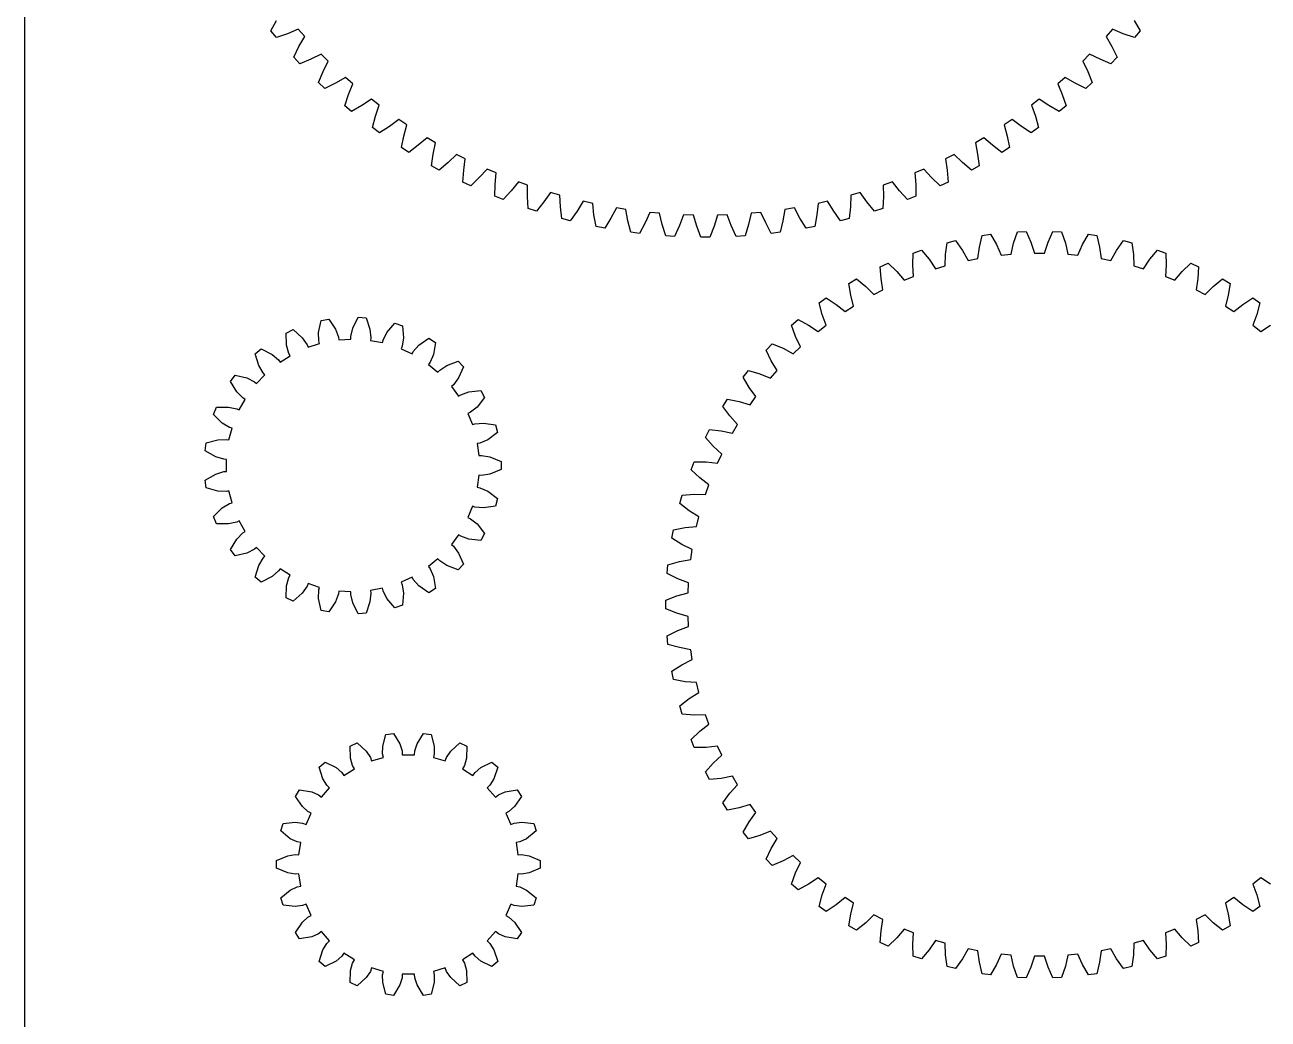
# Model space of a CAD drawing. Extents: x 1 to 200, y 2 to 291.
# Drawn here: x 1.1 to 109.2, y 119.6 to 206 of the extents above; entities that cross this region are included whole.
import ezdxf

# ---------------------------------------------------------------- set-up
doc = ezdxf.new("R2010")
doc.units = 0
doc.layers.add('Calque_1', color=7, linetype='CONTINUOUS')

msp = doc.modelspace()

# ---------------------------------------------------------------- linework, layer by layer
at = {"layer": 'Calque_1', "color": 7}
for p, q in [((1.14035, 1.710555), (1.14035, 291.359427)), ((22.505021, 205.514799), (23.011788, 206.40718)), ((97.537403, 206.40718), (98.044169, 205.514799)), ((22.996353, 204.92088), (22.505021, 205.514799)), ((24.897983, 205.634433), (23.967886, 205.251458)), ((25.45634, 205.001101), (24.897983, 205.634433)), ((95.651207, 205.634433), (95.09285, 205.001101)), ((96.581304, 205.251458), (95.651207, 205.634433)), ((98.044169, 205.514799), (97.552837, 204.92088)), ((23.967886, 205.251458), (22.996353, 204.92088)), ((24.959812, 204.126337), (25.45634, 205.001101)), ((95.09285, 205.001101), (95.589378, 204.126337)), ((97.552837, 204.92088), (96.581304, 205.251458)), ((24.510077, 203.203899), (24.959812, 204.126337)), ((25.037734, 202.642), (24.510077, 203.203899)), ((26.890805, 203.473551), (25.98659, 203.032929)), ((27.487829, 202.876527), (26.890805, 203.473551)), ((93.658385, 203.473551), (93.061361, 202.876527)), ((94.5626, 203.032929), (93.658385, 203.473551)), ((96.039113, 203.203899), (95.511456, 202.642)), ((95.589378, 204.126337), (96.039113, 203.203899)), ((25.98659, 203.032929), (25.037734, 202.642)), ((27.047207, 201.972312), (27.487829, 202.876527)), ((93.061361, 202.876527), (93.501983, 201.972312)), ((95.511456, 202.642), (94.5626, 203.032929)), ((26.656278, 201.023456), (27.047207, 201.972312)), ((27.218177, 200.495799), (26.656278, 201.023456)), ((28.140615, 200.945534), (27.218177, 200.495799)), ((29.01538, 201.442062), (28.140615, 200.945534)), ((29.648712, 200.883705), (29.01538, 201.442062)), ((91.533811, 201.442062), (90.900479, 200.883705)), ((92.408575, 200.945534), (91.533811, 201.442062)), ((93.331013, 200.495799), (92.408575, 200.945534)), ((93.892912, 201.023456), (93.331013, 200.495799)), ((93.501983, 201.972312), (93.892912, 201.023456)), ((28.935158, 198.982075), (29.265736, 199.953608)), ((29.265736, 199.953608), (29.648712, 200.883705)), ((90.900479, 200.883705), (91.283454, 199.953608)), ((91.283454, 199.953608), (91.614032, 198.982075)), ((29.529078, 198.490743), (28.935158, 198.982075)), ((30.421459, 198.997509), (29.529078, 198.490743)), ((31.263319, 199.547984), (30.421459, 198.997509)), ((31.930459, 199.030498), (31.263319, 199.547984)), ((31.606642, 198.078187), (31.930459, 199.030498)), ((89.285871, 199.547984), (88.618732, 199.030498)), ((88.618732, 199.030498), (88.942548, 198.078187)), ((90.127732, 198.997509), (89.285871, 199.547984)), ((91.020113, 198.490743), (90.127732, 198.997509)), ((91.614032, 198.982075), (91.020113, 198.490743)), ((31.337718, 197.087816), (31.606642, 198.078187)), ((33.625753, 197.798796), (32.820116, 197.196545)), ((34.32407, 197.324219), (33.625753, 197.798796)), ((86.923437, 197.798796), (86.22512, 197.324219)), ((87.729074, 197.196545), (86.923437, 197.798796)), ((88.942548, 198.078187), (89.211472, 197.087816)), ((31.96132, 196.634745), (31.337718, 197.087816)), ((32.820116, 197.196545), (31.96132, 196.634745)), ((34.060686, 196.353454), (34.32407, 197.324219)), ((86.22512, 197.324219), (86.488504, 196.353454)), ((88.587871, 196.634745), (87.729074, 197.196545)), ((89.211472, 197.087816), (88.587871, 196.634745)), ((33.85448, 195.348153), (34.060686, 196.353454)), ((35.327127, 195.549747), (34.505299, 194.935132)), ((36.093358, 196.201395), (35.327127, 195.549747)), ((36.820094, 195.771605), (36.093358, 196.201395)), ((36.618187, 194.786217), (36.820094, 195.771605)), ((84.455833, 196.201395), (83.729096, 195.771605)), ((83.729096, 195.771605), (83.931004, 194.786217)), ((85.222063, 195.549747), (84.455833, 196.201395)), ((86.043891, 194.935132), (85.222063, 195.549747)), ((86.488504, 196.353454), (86.69471, 195.348153)), ((34.505299, 194.935132), (33.85448, 195.348153)), ((36.475512, 193.769952), (36.618187, 194.786217)), ((38.656393, 194.76209), (37.932591, 194.063616)), ((39.408684, 194.378779), (38.656393, 194.76209)), ((81.892798, 194.76209), (81.140506, 194.378779)), ((82.616599, 194.063616), (81.892798, 194.76209)), ((83.931004, 194.786217), (84.073678, 193.769952)), ((86.69471, 195.348153), (86.043891, 194.935132)), ((37.15098, 193.39861), (36.475512, 193.769952)), ((37.932591, 194.063616), (37.15098, 193.39861)), ((39.190464, 192.359439), (39.269046, 193.382659)), ((39.269046, 193.382659), (39.408684, 194.378779)), ((41.304746, 193.486559), (40.626233, 192.744015)), ((42.079621, 193.151242), (41.304746, 193.486559)), ((79.244444, 193.486559), (78.469569, 193.151242)), ((79.922957, 192.744015), (79.244444, 193.486559)), ((81.140506, 194.378779), (81.280144, 193.382659)), ((81.280144, 193.382659), (81.358726, 192.359439)), ((83.39821, 193.39861), (82.616599, 194.063616)), ((84.073678, 193.769952), (83.39821, 193.39861)), ((39.887917, 192.031243), (39.190464, 192.359439)), ((40.626233, 192.744015), (39.887917, 192.031243)), ((42.002806, 192.148317), (42.079621, 193.151242)), ((44.027968, 192.379836), (43.397416, 191.596155)), ((44.822367, 192.093834), (44.027968, 192.379836)), ((76.521223, 192.379836), (75.726823, 192.093834)), ((77.151775, 191.596155), (76.521223, 192.379836)), ((78.469569, 193.151242), (78.546384, 192.148317)), ((80.661273, 192.031243), (79.922957, 192.744015)), ((81.358726, 192.359439), (80.661273, 192.031243)), ((41.98863, 191.122183), (42.002806, 192.148317)), ((43.397416, 191.596155), (42.705314, 190.838428)), ((44.808676, 191.088068), (44.822367, 192.093834)), ((46.815304, 191.44629), (46.235205, 190.624563)), ((47.626095, 191.210733), (46.815304, 191.44629)), ((73.733886, 191.44629), (72.923095, 191.210733)), ((74.313985, 190.624563), (73.733886, 191.44629)), ((75.726823, 192.093834), (75.740514, 191.088068)), ((77.843877, 190.838428), (77.151775, 191.596155)), ((78.546384, 192.148317), (78.56056, 191.122183)), ((42.705314, 190.838428), (41.98863, 191.122183)), ((44.85896, 190.063068), (44.808676, 191.088068)), ((46.235205, 190.624563), (45.592046, 189.824875)), ((47.675586, 190.206092), (47.626095, 191.210733)), ((47.790128, 189.186271), (47.675586, 190.206092)), ((49.655758, 190.689604), (49.128401, 189.833074)), ((50.47974, 190.505423), (49.655758, 190.689604)), ((50.592214, 189.505871), (50.47974, 190.505423)), ((70.06945, 190.505423), (69.956976, 189.505871)), ((70.893432, 190.689604), (70.06945, 190.505423)), ((71.42079, 189.833074), (70.893432, 190.689604)), ((72.873605, 190.206092), (72.759062, 189.186271)), ((72.923095, 191.210733), (72.873605, 190.206092)), ((74.957144, 189.824875), (74.313985, 190.624563)), ((75.740514, 191.088068), (75.69023, 190.063068)), ((78.56056, 191.122183), (77.843877, 190.838428)), ((45.592046, 189.824875), (44.85896, 190.063068)), ((48.536725, 188.99458), (47.790128, 189.186271)), ((49.128401, 189.833074), (48.536725, 188.99458)), ((50.770567, 188.495256), (50.592214, 189.505871)), ((52.065586, 189.224811), (51.527727, 188.35082)), ((52.538122, 190.112767), (52.065586, 189.224811)), ((53.372041, 189.980687), (52.538122, 190.112767)), ((53.547058, 188.990169), (53.372041, 189.980687)), ((55.451017, 189.718051), (55.035168, 188.802178)), ((56.291584, 189.638594), (55.451017, 189.718051)), ((56.528448, 188.661022), (56.291584, 189.638594)), ((58.382947, 189.507017), (58.025428, 188.566838)), ((59.226845, 189.480488), (58.382947, 189.507017)), ((59.524626, 188.519716), (59.226845, 189.480488)), ((61.322345, 189.480488), (61.024564, 188.519716)), ((62.166243, 189.507017), (61.322345, 189.480488)), ((62.523762, 188.566838), (62.166243, 189.507017)), ((64.257606, 189.638594), (64.020742, 188.661022)), ((65.098174, 189.718051), (64.257606, 189.638594)), ((65.514022, 188.802178), (65.098174, 189.718051)), ((67.17715, 189.980687), (67.002132, 188.990169)), ((68.011068, 190.112767), (67.17715, 189.980687)), ((68.483604, 189.224811), (68.011068, 190.112767)), ((69.021463, 188.35082), (68.483604, 189.224811)), ((69.956976, 189.505871), (69.778623, 188.495256)), ((72.012466, 188.99458), (71.42079, 189.833074)), ((72.759062, 189.186271), (72.012466, 188.99458)), ((75.69023, 190.063068), (74.957144, 189.824875)), ((51.527727, 188.35082), (50.770567, 188.495256)), ((53.788513, 187.992748), (53.547058, 188.990169)), ((54.553248, 187.896137), (53.788513, 187.992748)), ((55.035168, 188.802178), (54.553248, 187.896137)), ((56.832057, 187.680728), (56.528448, 188.661022)), ((58.025428, 188.566838), (57.60135, 187.632327)), ((59.88919, 187.56042), (59.524626, 188.519716)), ((61.024564, 188.519716), (60.660001, 187.56042)), ((62.947841, 187.632327), (62.523762, 188.566838)), ((64.020742, 188.661022), (63.717133, 187.680728)), ((65.995942, 187.896137), (65.514022, 188.802178)), ((66.760677, 187.992748), (65.995942, 187.896137)), ((67.002132, 188.990169), (66.760677, 187.992748)), ((69.778623, 188.495256), (69.021463, 188.35082)), ((87.055085, 187.057785), (87.381444, 188.036083)), ((87.381444, 188.036083), (88.135373, 188.071998)), ((88.135373, 188.071998), (88.553245, 187.129153)), ((90.053104, 187.129153), (90.470976, 188.071998)), ((90.470976, 188.071998), (91.224904, 188.036083)), ((91.224904, 188.036083), (91.551263, 187.057785)), ((57.60135, 187.632327), (56.832057, 187.680728)), ((60.660001, 187.56042), (59.88919, 187.56042)), ((63.717133, 187.680728), (62.947841, 187.632327)), ((81.147093, 186.064309), (81.28241, 187.08669)), ((81.28241, 187.08669), (82.015917, 187.264637)), ((82.015917, 187.264637), (82.604672, 186.417914)), ((84.077426, 186.701764), (84.309314, 187.706653)), ((84.309314, 187.706653), (85.056416, 187.81407)), ((85.056416, 187.81407), (85.562019, 186.915215)), ((85.562019, 186.915215), (85.966853, 186.00047)), ((86.830685, 186.082955), (87.055085, 187.057785)), ((88.553245, 187.129153), (88.869294, 186.180065)), ((89.737054, 186.180065), (90.053104, 187.129153)), ((91.551263, 187.057785), (91.775664, 186.082955)), ((92.639495, 186.00047), (93.044329, 186.915215)), ((93.044329, 186.915215), (93.549933, 187.81407)), ((93.549933, 187.81407), (94.297034, 187.706653)), ((94.297034, 187.706653), (94.528922, 186.701764)), ((96.001676, 186.417914), (96.590431, 187.264637)), ((96.590431, 187.264637), (97.323938, 187.08669)), ((97.323938, 187.08669), (97.459255, 186.064309)), ((78.29062, 185.151193), (78.328142, 186.181809)), ((78.328142, 186.181809), (79.041413, 186.428675)), ((79.041413, 186.428675), (79.707988, 185.641749)), ((81.111234, 185.064627), (81.147093, 186.064309)), ((82.604672, 186.417914), (83.094627, 185.545791)), ((83.946704, 185.710016), (84.077426, 186.701764)), ((85.966853, 186.00047), (86.830685, 186.082955)), ((88.869294, 186.180065), (89.737054, 186.180065)), ((91.775664, 186.082955), (92.639495, 186.00047)), ((94.528922, 186.701764), (94.659645, 185.710016)), ((95.511722, 185.545791), (96.001676, 186.417914)), ((97.459255, 186.064309), (97.495114, 185.064627)), ((98.89836, 185.641749), (99.564935, 186.428675)), ((99.564935, 186.428675), (100.278207, 186.181809)), ((100.278207, 186.181809), (100.315728, 185.151193)), ((75.473266, 185.000204), (76.15984, 185.313753)), ((75.533882, 183.970689), (75.473266, 185.000204)), ((76.15984, 185.313753), (76.898201, 184.593753)), ((78.349952, 184.152629), (78.29062, 185.151193)), ((79.707988, 185.641749), (80.278625, 184.820149)), ((80.278625, 184.820149), (81.111234, 185.064627)), ((83.094627, 185.545791), (83.946704, 185.710016)), ((94.659645, 185.710016), (95.511722, 185.545791)), ((97.495114, 185.064627), (98.327724, 184.820149)), ((98.327724, 184.820149), (98.89836, 185.641749)), ((100.315728, 185.151193), (100.256396, 184.152629)), ((101.708148, 184.593753), (102.446509, 185.313753)), ((102.446509, 185.313753), (103.133082, 185.000204)), ((103.133082, 185.000204), (103.072466, 183.970689)), ((72.743636, 183.552576), (73.397296, 183.929967)), ((73.397296, 183.929967), (74.200755, 183.283413)), ((75.687863, 182.982284), (75.533882, 183.970689)), ((76.898201, 184.593753), (77.544351, 183.830117)), ((77.544351, 183.830117), (78.349952, 184.152629)), ((100.256396, 184.152629), (101.061997, 183.830117)), ((101.061997, 183.830117), (101.708148, 184.593753)), ((103.072466, 183.970689), (102.918486, 182.982284)), ((104.405594, 183.283413), (105.209052, 183.929967)), ((105.209052, 183.929967), (105.862713, 183.552576)), ((72.901838, 182.533483), (72.743636, 183.552576)), ((74.200755, 183.283413), (74.916566, 182.584656)), ((74.916566, 182.584656), (75.687863, 182.982284)), ((102.918486, 182.982284), (103.689782, 182.584656)), ((103.689782, 182.584656), (104.405594, 183.283413)), ((105.862713, 183.552576), (105.70451, 182.533483)), ((70.163972, 181.852035), (70.778799, 182.289852)), ((70.418331, 180.852596), (70.163972, 181.852035)), ((70.778799, 182.289852), (71.640079, 181.7226)), ((71.640079, 181.7226), (72.419069, 181.095047)), ((72.419069, 181.095047), (73.149076, 181.564194)), ((73.149076, 181.564194), (72.901838, 182.533483)), ((105.70451, 182.533483), (105.457272, 181.564194)), ((105.457272, 181.564194), (106.18728, 181.095047)), ((106.18728, 181.095047), (106.966269, 181.7226)), ((106.966269, 181.7226), (107.827549, 182.289852)), ((107.827549, 182.289852), (108.442376, 181.852035)), ((108.442376, 181.852035), (108.188018, 180.852596)), ((26.880995, 180.314948), (27.556116, 180.443735)), ((27.556116, 180.443735), (28.137279, 179.563131)), ((29.633333, 179.657255), (30.099542, 180.603752)), ((30.099542, 180.603752), (30.785483, 180.560598)), ((30.785483, 180.560598), (31.129388, 179.563131)), ((70.756582, 179.911196), (70.418331, 180.852596)), ((108.188018, 180.852596), (107.849766, 179.911196)), ((23.835388, 179.234797), (24.457271, 179.527433)), ((24.457271, 179.527433), (25.23917, 178.819024)), ((26.664816, 179.282244), (26.880995, 180.314948)), ((28.137279, 179.563131), (28.393511, 178.868658)), ((29.466162, 178.936143), (29.633333, 179.657255)), ((31.129388, 179.563131), (31.204862, 178.826754)), ((32.601851, 179.282244), (33.288797, 180.083063)), ((33.288797, 180.083063), (33.942455, 179.870677)), ((33.942455, 179.870677), (34.027497, 178.819024)), ((67.757635, 179.913981), (68.328063, 180.40826)), ((68.105844, 178.943247), (67.757635, 179.913981)), ((68.328063, 180.40826), (69.239361, 179.925445)), ((69.239361, 179.925445), (70.07448, 179.374782)), ((70.07448, 179.374782), (70.756582, 179.911196)), ((107.849766, 179.911196), (108.531869, 179.374782)), ((108.531869, 179.374782), (109.366987, 179.925445)), ((23.882821, 178.180776), (23.835388, 179.234797)), ((25.23917, 178.819024), (25.660062, 178.210093)), ((25.743329, 177.99027), (26.744075, 178.315432)), ((26.682229, 178.542215), (26.664816, 179.282244)), ((26.744075, 178.315432), (26.682229, 178.542215)), ((28.393511, 178.868658), (28.419493, 178.635035)), ((28.419493, 178.635035), (29.469664, 178.701106)), ((29.469664, 178.701106), (29.466162, 178.936143)), ((31.204862, 178.826754), (31.17193, 178.594008)), ((31.17193, 178.594008), (32.205538, 178.396836)), ((32.205538, 178.396836), (32.260596, 178.625363)), ((32.260596, 178.625363), (32.601851, 179.282244)), ((34.027497, 178.819024), (33.917469, 178.08701)), ((35.383845, 178.180776), (36.248365, 178.785598)), ((36.248365, 178.785598), (36.828668, 178.417329)), ((36.828668, 178.417329), (36.649502, 177.377565)), ((65.546419, 177.755969), (66.06728, 178.30223)), ((66.06728, 178.30223), (67.020344, 177.908228)), ((68.532053, 178.038262), (68.105844, 178.943247)), ((21.154085, 177.431165), (21.683655, 177.869264)), ((21.462153, 176.422057), (21.154085, 177.431165)), ((21.683655, 177.869264), (22.617165, 177.377565)), ((22.617165, 177.377565), (23.17627, 176.892434)), ((23.311587, 176.700226), (24.200028, 177.264047)), ((24.083727, 177.468325), (23.882821, 178.180776)), ((24.200028, 177.264047), (24.083727, 177.468325)), ((25.660062, 178.210093), (25.743329, 177.99027)), ((33.917469, 178.08701), (33.827689, 177.869769)), ((33.827689, 177.869769), (34.779791, 177.421745)), ((34.779791, 177.421745), (34.889951, 177.629395)), ((34.889951, 177.629395), (35.383845, 178.180776)), ((36.649502, 177.377565), (36.36089, 176.695911)), ((65.985325, 176.822728), (65.546419, 177.755969)), ((67.020344, 177.908228), (67.904024, 177.43944)), ((67.904024, 177.43944), (68.532053, 178.038262)), ((21.833925, 175.781952), (21.462153, 176.422057)), ((23.17627, 176.892434), (23.311587, 176.700226)), ((36.36089, 176.695911), (36.219903, 176.507821)), ((36.219903, 176.507821), (37.030674, 175.837092)), ((37.189015, 176.010825), (37.804513, 176.422057)), ((37.804513, 176.422057), (38.792285, 176.79288)), ((38.792285, 176.79288), (39.262772, 176.291865)), ((39.262772, 176.291865), (38.830656, 175.329324)), ((66.495628, 175.962354), (65.985325, 176.822728)), ((19.005564, 175.017389), (19.409548, 175.573423)), ((19.554912, 174.116595), (19.005564, 175.017389)), ((19.409548, 175.573423), (20.43601, 175.329324)), ((20.43601, 175.329324), (21.098194, 174.998477)), ((21.277061, 174.845962), (21.997374, 175.613016)), ((21.997374, 175.613016), (21.833925, 175.781952)), ((37.030674, 175.837092), (37.189015, 176.010825)), ((38.830656, 175.329324), (38.38159, 174.740859)), ((63.550346, 175.397537), (64.016921, 175.990836)), ((64.075976, 174.510241), (63.550346, 175.397537)), ((64.016921, 175.990836), (65.003127, 175.689211)), ((65.003127, 175.689211), (65.927365, 175.306545)), ((65.927365, 175.306545), (66.495628, 175.962354)), ((20.07419, 173.589057), (19.554912, 174.116595)), ((21.098194, 174.998477), (21.277061, 174.845962)), ((38.38159, 174.740859), (38.198258, 174.593742)), ((38.198258, 174.593742), (38.816754, 173.742456)), ((39.013325, 173.871352), (39.711754, 174.116595)), ((39.711754, 174.116595), (40.760718, 174.230122)), ((40.760718, 174.230122), (41.091824, 173.62784)), ((64.66575, 173.702273), (64.075976, 174.510241)), ((19.767592, 172.543985), (20.274517, 173.466076)), ((20.274517, 173.466076), (20.07419, 173.589057)), ((38.816754, 173.742456), (39.013325, 173.871352)), ((41.091824, 173.62784), (40.43391, 172.803)), ((61.787495, 172.860043), (62.195563, 173.495009)), ((62.395089, 172.026734), (61.787495, 172.860043)), ((62.195563, 173.495009), (63.205972, 173.288493)), ((63.205972, 173.288493), (64.162401, 172.995416)), ((64.162401, 172.995416), (64.66575, 173.702273)), ((17.524826, 172.145129), (17.777838, 172.784162)), ((18.280933, 171.409254), (17.524826, 172.145129)), ((17.777838, 172.784162), (18.832757, 172.803)), ((18.832757, 172.803), (19.556417, 172.647228)), ((19.556417, 172.647228), (19.767592, 172.543985)), ((39.852608, 172.344705), (39.638447, 172.247801)), ((39.638447, 172.247801), (40.025805, 171.269447)), ((40.43391, 172.803), (39.852608, 172.344705)), ((63.058994, 171.278484), (62.395089, 172.026734)), ((18.915092, 171.027427), (18.280933, 171.409254)), ((18.878025, 169.938941), (19.139707, 170.958128)), ((19.139707, 170.958128), (18.915092, 171.027427)), ((40.025805, 171.269447), (40.248256, 171.34541)), ((40.248256, 171.34541), (40.985734, 171.409254)), ((40.985734, 171.409254), (42.029973, 171.258344)), ((42.029973, 171.258344), (42.200898, 170.592641)), ((60.27383, 170.166472), (60.619694, 170.837351)), ((60.619694, 170.837351), (61.645159, 170.727817)), ((61.645159, 170.727817), (62.625114, 170.526982)), ((62.625114, 170.526982), (63.058994, 171.278484)), ((16.804911, 168.994863), (16.891051, 169.67674)), ((16.891051, 169.67674), (17.908143, 169.957334)), ((17.908143, 169.957334), (18.647808, 169.986422)), ((18.647808, 169.986422), (18.878025, 169.938941)), ((40.681509, 169.658), (40.44998, 169.6174)), ((40.44998, 169.6174), (40.581859, 168.573451)), ((41.358524, 169.957334), (40.681509, 169.658)), ((42.200898, 170.592641), (41.358524, 169.957334)), ((60.957883, 169.39469), (60.27383, 170.166472)), ((17.720268, 168.470141), (16.804911, 168.994863)), ((40.581859, 168.573451), (40.816214, 168.591705)), ((40.816214, 168.591705), (41.546399, 168.470141)), ((61.689911, 168.712937), (60.957883, 169.39469)), ((61.329429, 167.923595), (61.689911, 168.712937)), ((18.429458, 168.25802), (17.720268, 168.470141)), ((18.664253, 168.246759), (18.429458, 168.25802)), ((18.664253, 167.194511), (18.664253, 168.246759)), ((41.546399, 168.470141), (42.520303, 168.064283)), ((42.520303, 168.064283), (42.520303, 167.376987)), ((59.023061, 167.341215), (59.303587, 168.041931)), ((59.303587, 168.041931), (60.334819, 168.030371)), ((60.334819, 168.030371), (61.329429, 167.923595)), ((16.804911, 166.446407), (17.720268, 166.971129)), ((16.891051, 165.76453), (16.804911, 166.446407)), ((17.720268, 166.971129), (18.429458, 167.18325)), ((18.429458, 167.18325), (18.664253, 167.194511)), ((40.581859, 166.867819), (40.44998, 165.82387)), ((40.816214, 166.849565), (40.581859, 166.867819)), ((41.546399, 166.971129), (40.816214, 166.849565)), ((42.520303, 167.376987), (41.546399, 166.971129)), ((59.777379, 166.637952), (59.023061, 167.341215)), ((60.570895, 166.028868), (59.777379, 166.637952)), ((17.908143, 165.483936), (16.891051, 165.76453)), ((18.647808, 165.454848), (17.908143, 165.483936)), ((18.878025, 165.502329), (18.647808, 165.454848)), ((19.139707, 164.483143), (18.878025, 165.502329)), ((40.44998, 165.82387), (40.681509, 165.78327)), ((40.681509, 165.78327), (41.358524, 165.483936)), ((41.358524, 165.483936), (42.200898, 164.848629)), ((60.287078, 165.208835), (60.570895, 166.028868)), ((18.280933, 164.032016), (18.915092, 164.413843)), ((18.915092, 164.413843), (19.139707, 164.483143)), ((42.200898, 164.848629), (42.029973, 164.182926)), ((58.046513, 164.409858), (58.259162, 165.134066)), ((58.864263, 163.781479), (58.046513, 164.409858)), ((58.259162, 165.134066), (59.286823, 165.220584)), ((59.286823, 165.220584), (60.287078, 165.208835)), ((17.524826, 163.296141), (18.280933, 164.032016)), ((17.777838, 162.657108), (17.524826, 163.296141)), ((40.025805, 164.171823), (39.638447, 163.193469)), ((39.638447, 163.193469), (39.852608, 163.096565)), ((40.248256, 164.09586), (40.025805, 164.171823)), ((40.985734, 164.032016), (40.248256, 164.09586)), ((42.029973, 164.182926), (40.985734, 164.032016)), ((59.712084, 163.250582), (58.864263, 163.781479)), ((59.507504, 162.407285), (59.712084, 163.250582)), ((18.832757, 162.63827), (17.777838, 162.657108)), ((19.556417, 162.794043), (18.832757, 162.63827)), ((19.767592, 162.897285), (19.556417, 162.794043)), ((20.274517, 161.975195), (19.767592, 162.897285)), ((39.852608, 163.096565), (40.43391, 162.63827)), ((40.43391, 162.63827), (41.091824, 161.81343)), ((57.353031, 161.398948), (57.495875, 162.140089)), ((57.495875, 162.140089), (58.510658, 162.3239)), ((58.510658, 162.3239), (59.507504, 162.407285)), ((19.005564, 160.423881), (19.554912, 161.324675)), ((19.554912, 161.324675), (20.07419, 161.852213)), ((20.07419, 161.852213), (20.274517, 161.975195)), ((38.816754, 161.698814), (38.198258, 160.847528)), ((39.013325, 161.569918), (38.816754, 161.698814)), ((39.711754, 161.324675), (39.013325, 161.569918)), ((40.760718, 161.211148), (39.711754, 161.324675)), ((41.091824, 161.81343), (40.760718, 161.211148)), ((58.226808, 160.851146), (57.353031, 161.398948)), ((19.409548, 159.867847), (19.005564, 160.423881)), ((20.43601, 160.111947), (19.409548, 159.867847)), ((21.098194, 160.442793), (20.43601, 160.111947)), ((21.277061, 160.595309), (21.098194, 160.442793)), ((21.997374, 159.828254), (21.277061, 160.595309)), ((38.198258, 160.847528), (38.38159, 160.700411)), ((38.38159, 160.700411), (38.830656, 160.111947)), ((38.830656, 160.111947), (39.262772, 159.149405)), ((59.121254, 160.403245), (58.226808, 160.851146)), ((58.99776, 159.544316), (59.121254, 160.403245)), ((21.154085, 158.010105), (21.462153, 159.019213)), ((21.462153, 159.019213), (21.833925, 159.659319)), ((21.833925, 159.659319), (21.997374, 159.828254)), ((37.030674, 159.604178), (36.219903, 158.933449)), ((36.219903, 158.933449), (36.36089, 158.745359)), ((37.189015, 159.430445), (37.030674, 159.604178)), ((37.804513, 159.019213), (37.189015, 159.430445)), ((38.792285, 158.64839), (37.804513, 159.019213)), ((39.262772, 159.149405), (38.792285, 158.64839)), ((56.948891, 158.33575), (57.020638, 159.087116)), ((57.020638, 159.087116), (58.013357, 159.366552)), ((58.013357, 159.366552), (58.99776, 159.544316)), ((21.683655, 157.572006), (21.154085, 158.010105)), ((22.617165, 158.063705), (21.683655, 157.572006)), ((23.17627, 158.548836), (22.617165, 158.063705)), ((23.311587, 158.741044), (23.17627, 158.548836)), ((24.200028, 158.177223), (23.311587, 158.741044)), ((23.882821, 157.260495), (24.083727, 157.972945)), ((24.083727, 157.972945), (24.200028, 158.177223)), ((34.779791, 158.019526), (33.827689, 157.571501)), ((34.889951, 157.811875), (34.779791, 158.019526)), ((35.383845, 157.260495), (34.889951, 157.811875)), ((36.36089, 158.745359), (36.649502, 158.063705)), ((36.649502, 158.063705), (36.828668, 157.023942)), ((57.870787, 157.873487), (56.948891, 158.33575)), ((58.803757, 157.512635), (57.870787, 157.873487)), ((23.835388, 156.206474), (23.882821, 157.260495)), ((25.660062, 157.231177), (25.23917, 156.622246)), ((25.743329, 157.451), (25.660062, 157.231177)), ((26.744075, 157.125838), (25.743329, 157.451)), ((26.664816, 156.159026), (26.682229, 156.899055)), ((26.682229, 156.899055), (26.744075, 157.125838)), ((28.419493, 156.806235), (28.393511, 156.572612)), ((29.469664, 156.740164), (28.419493, 156.806235)), ((29.466162, 156.505127), (29.469664, 156.740164)), ((32.205538, 157.044434), (31.17193, 156.847262)), ((31.17193, 156.847262), (31.204862, 156.614516)), ((32.260596, 156.815907), (32.205538, 157.044434)), ((32.601851, 156.159026), (32.260596, 156.815907)), ((33.827689, 157.571501), (33.917469, 157.35426)), ((33.917469, 157.35426), (34.027497, 156.622246)), ((36.248365, 156.655673), (35.383845, 157.260495)), ((36.828668, 157.023942), (36.248365, 156.655673)), ((57.799419, 156.375327), (58.762468, 156.64586)), ((58.762468, 156.64586), (58.803757, 157.512635)), ((24.457271, 155.913837), (23.835388, 156.206474)), ((25.23917, 156.622246), (24.457271, 155.913837)), ((26.880995, 155.126322), (26.664816, 156.159026)), ((28.137279, 155.878139), (27.556116, 154.997535)), ((28.393511, 156.572612), (28.137279, 155.878139)), ((29.633333, 155.784015), (29.466162, 156.505127)), ((30.099542, 154.837518), (29.633333, 155.784015)), ((31.129388, 155.878139), (30.785483, 154.880673)), ((31.204862, 156.614516), (31.129388, 155.878139)), ((33.288797, 155.358207), (32.601851, 156.159026)), ((33.942455, 155.570593), (33.288797, 155.358207)), ((34.027497, 156.622246), (33.942455, 155.570593)), ((56.837761, 156.002788), (57.799419, 156.375327)), ((56.837761, 155.248007), (56.837761, 156.002788)), ((27.556116, 154.997535), (26.880995, 155.126322)), ((30.785483, 154.880673), (30.099542, 154.837518)), ((57.799419, 154.875468), (56.837761, 155.248007)), ((58.762468, 154.604936), (57.799419, 154.875468)), ((58.803757, 153.738161), (58.762468, 154.604936)), ((57.870787, 153.377309), (58.803757, 153.738161)), ((56.948891, 152.915046), (57.870787, 153.377309)), ((57.020638, 152.16368), (56.948891, 152.915046)), ((58.013357, 151.884243), (57.020638, 152.16368)), ((58.99776, 151.70648), (58.013357, 151.884243)), ((59.121254, 150.847551), (58.99776, 151.70648)), ((57.353031, 149.851848), (58.226808, 150.39965)), ((58.226808, 150.39965), (59.121254, 150.847551)), ((57.495875, 149.110707), (57.353031, 149.851848)), ((58.510658, 148.926896), (57.495875, 149.110707)), ((59.507504, 148.84351), (58.510658, 148.926896)), ((59.712084, 148.000213), (59.507504, 148.84351)), ((58.046513, 146.840938), (58.864263, 147.469317)), ((58.864263, 147.469317), (59.712084, 148.000213)), ((58.259162, 146.11673), (58.046513, 146.840938)), ((59.286823, 146.030212), (58.259162, 146.11673)), ((60.287078, 146.041961), (59.286823, 146.030212)), ((60.570895, 145.221927), (60.287078, 146.041961)), ((59.777379, 144.612844), (60.570895, 145.221927)), ((32.238594, 143.311791), (32.507707, 144.337262)), ((32.507707, 144.337262), (33.174948, 144.433198)), ((33.174948, 144.433198), (33.722067, 143.525083)), ((35.220791, 143.525083), (35.76791, 144.433198)), ((35.76791, 144.433198), (36.435151, 144.337262)), ((36.435151, 144.337262), (36.704264, 143.311791)), ((59.023061, 143.90958), (59.777379, 144.612844)), ((59.303587, 143.208865), (59.023061, 143.90958)), ((29.40659, 143.326709), (30.019777, 143.606741)), ((29.43729, 142.266959), (29.40659, 143.326709)), ((30.019777, 143.606741), (30.800579, 142.889553)), ((30.800579, 142.889553), (31.160178, 142.346393)), ((32.229735, 142.660445), (32.238594, 143.311791)), ((32.302738, 142.347395), (32.229735, 142.660445)), ((33.722067, 143.525083), (33.914074, 142.902617)), ((33.914074, 142.902617), (33.932224, 142.581682)), ((35.010635, 142.581682), (35.028784, 142.902617)), ((35.028784, 142.902617), (35.220791, 143.525083)), ((36.713123, 142.660445), (36.640121, 142.347395)), ((36.704264, 143.311791), (36.713123, 142.660445)), ((37.782681, 142.346393), (38.14228, 142.889553)), ((38.14228, 142.889553), (38.923081, 143.606741)), ((38.923081, 143.606741), (39.536268, 143.326709)), ((39.536268, 143.326709), (39.505568, 142.266959)), ((60.334819, 143.220424), (59.303587, 143.208865)), ((61.329429, 143.3272), (60.334819, 143.220424)), ((61.689911, 142.537859), (61.329429, 143.3272)), ((26.715799, 141.483403), (27.225252, 141.924847)), ((27.225252, 141.924847), (28.176482, 141.456685)), ((29.612294, 141.6395), (29.43729, 142.266959)), ((29.770536, 141.359699), (29.612294, 141.6395)), ((31.160178, 142.346393), (31.26801, 142.043572)), ((31.26801, 142.043572), (32.302738, 142.347395)), ((33.932224, 142.581682), (35.010635, 142.581682)), ((36.640121, 142.347395), (37.674849, 142.043572)), ((37.674849, 142.043572), (37.782681, 142.346393)), ((39.330565, 141.6395), (39.172323, 141.359699)), ((39.505568, 142.266959), (39.330565, 141.6395)), ((40.766376, 141.456685), (41.717606, 141.924847)), ((41.717606, 141.924847), (42.22706, 141.483403)), ((60.27383, 141.084324), (60.957883, 141.856106)), ((60.957883, 141.856106), (61.689911, 142.537859)), ((27.04382, 140.475229), (26.715799, 141.483403)), ((27.38851, 139.922491), (27.04382, 140.475229)), ((28.176482, 141.456685), (28.67454, 141.03684)), ((28.67454, 141.03684), (28.863318, 140.776668)), ((28.863318, 140.776668), (29.770536, 141.359699)), ((39.172323, 141.359699), (40.079541, 140.776668)), ((40.079541, 140.776668), (40.268319, 141.03684)), ((40.268319, 141.03684), (40.766376, 141.456685)), ((41.899038, 140.475229), (41.554349, 139.922491)), ((42.22706, 141.483403), (41.899038, 140.475229)), ((60.619694, 140.413445), (60.27383, 141.084324)), ((61.645159, 140.522978), (60.619694, 140.413445)), ((62.625114, 140.723813), (61.645159, 140.522978)), ((63.058994, 139.972312), (62.625114, 140.723813)), ((24.653322, 138.956682), (25.01777, 139.523773)), ((25.01777, 139.523773), (26.062364, 139.342567)), ((26.912962, 138.883597), (27.61917, 139.698607)), ((27.61917, 139.698607), (27.38851, 139.922491)), ((41.554349, 139.922491), (41.323689, 139.698607)), ((41.323689, 139.698607), (42.029896, 138.883597)), ((42.880494, 139.342567), (43.925089, 139.523773)), ((43.925089, 139.523773), (44.289537, 138.956682)), ((62.395089, 139.224062), (63.058994, 139.972312)), ((25.25209, 138.081759), (24.653322, 138.956682)), ((26.062364, 139.342567), (26.65853, 139.080049)), ((26.65853, 139.080049), (26.912962, 138.883597)), ((42.029896, 138.883597), (42.284328, 139.080049)), ((42.284328, 139.080049), (42.880494, 139.342567)), ((44.289537, 138.956682), (43.690769, 138.081759)), ((61.787495, 138.390753), (62.395089, 139.224062)), ((62.195563, 137.755787), (61.787495, 138.390753)), ((25.738542, 137.648522), (25.25209, 138.081759)), ((25.57495, 136.517734), (26.022935, 137.498691)), ((26.022935, 137.498691), (25.738542, 137.648522)), ((43.204316, 137.648522), (42.919924, 137.498691)), ((42.919924, 137.498691), (43.367909, 136.517734)), ((43.690769, 138.081759), (43.204316, 137.648522)), ((63.205972, 137.962303), (62.195563, 137.755787)), ((64.162401, 138.255379), (63.205972, 137.962303)), ((64.075976, 136.740554), (64.66575, 137.548523)), ((64.66575, 137.548523), (64.162401, 138.255379)), ((23.386248, 135.951241), (23.576164, 136.598038)), ((23.576164, 136.598038), (24.629497, 136.71847)), ((24.629497, 136.71847), (25.275475, 136.634546)), ((25.275475, 136.634546), (25.57495, 136.517734)), ((43.367909, 136.517734), (43.667384, 136.634546)), ((43.667384, 136.634546), (44.313362, 136.71847)), ((44.313362, 136.71847), (45.366694, 136.598038)), ((45.366694, 136.598038), (45.55661, 135.951241)), ((63.550346, 135.853259), (64.075976, 136.740554)), ((24.207258, 135.280455), (23.386248, 135.951241)), ((24.796064, 135.001814), (24.207258, 135.280455)), ((44.7356, 135.280455), (44.146795, 135.001814)), ((45.55661, 135.951241), (44.7356, 135.280455)), ((64.016921, 135.25996), (63.550346, 135.853259)), ((65.003127, 135.561585), (64.016921, 135.25996)), ((65.927365, 135.94425), (65.003127, 135.561585)), ((66.495628, 135.288442), (65.927365, 135.94425)), ((65.985325, 134.428068), (66.495628, 135.288442)), ((25.111148, 134.938176), (24.796064, 135.001814)), ((24.957673, 133.870741), (25.111148, 134.938176)), ((44.146795, 135.001814), (43.83171, 134.938176)), ((43.83171, 134.938176), (43.985186, 133.870741)), ((65.546419, 133.494826), (65.985325, 134.428068)), ((23.017232, 133.384672), (23.993966, 133.796982)), ((23.017232, 132.710568), (23.017232, 133.384672)), ((23.993966, 133.796982), (24.637424, 133.898449)), ((24.637424, 133.898449), (24.957673, 133.870741)), ((43.985186, 133.870741), (44.305434, 133.898449)), ((44.305434, 133.898449), (44.948893, 133.796982)), ((44.948893, 133.796982), (45.925627, 133.384672)), ((45.925627, 133.384672), (45.925627, 132.710568)), ((66.06728, 132.948566), (65.546419, 133.494826)), ((67.020344, 133.342568), (66.06728, 132.948566)), ((67.904024, 133.811356), (67.020344, 133.342568)), ((68.532053, 133.212534), (67.904024, 133.811356)), ((68.105844, 132.307549), (68.532053, 133.212534)), ((23.993966, 132.298258), (23.017232, 132.710568)), ((24.637424, 132.196791), (23.993966, 132.298258)), ((24.957673, 132.224499), (24.637424, 132.196791)), ((25.111148, 131.157064), (24.957673, 132.224499)), ((43.985186, 132.224499), (43.83171, 131.157064)), ((44.305434, 132.196791), (43.985186, 132.224499)), ((44.948893, 132.298258), (44.305434, 132.196791)), ((45.925627, 132.710568), (44.948893, 132.298258)), ((67.757635, 131.336814), (68.105844, 132.307549)), ((70.07448, 131.876014), (69.239361, 131.32535)), ((70.756582, 131.3396), (70.07448, 131.876014)), ((108.531869, 131.876014), (107.849766, 131.3396)), ((109.366987, 131.32535), (108.531869, 131.876014)), ((23.386248, 130.143999), (24.207258, 130.814785)), ((24.207258, 130.814785), (24.796064, 131.093426)), ((24.796064, 131.093426), (25.111148, 131.157064)), ((43.83171, 131.157064), (44.146795, 131.093426)), ((44.146795, 131.093426), (44.7356, 130.814785)), ((44.7356, 130.814785), (45.55661, 130.143999)), ((68.328063, 130.842536), (67.757635, 131.336814)), ((69.239361, 131.32535), (68.328063, 130.842536)), ((70.418331, 130.3982), (70.756582, 131.3396)), ((107.849766, 131.3396), (108.188018, 130.3982)), ((23.576164, 129.497202), (23.386248, 130.143999)), ((45.55661, 130.143999), (45.366694, 129.497202)), ((70.163972, 129.39876), (70.418331, 130.3982)), ((72.419069, 130.155748), (71.640079, 129.528196)), ((73.149076, 129.686602), (72.419069, 130.155748)), ((72.901838, 128.717312), (73.149076, 129.686602)), ((106.18728, 130.155748), (105.457272, 129.686602)), ((105.457272, 129.686602), (105.70451, 128.717312)), ((106.966269, 129.528196), (106.18728, 130.155748)), ((108.188018, 130.3982), (108.442376, 129.39876)), ((24.629497, 129.37677), (23.576164, 129.497202)), ((25.275475, 129.460694), (24.629497, 129.37677)), ((25.57495, 129.577506), (25.275475, 129.460694)), ((26.022935, 128.596549), (25.57495, 129.577506)), ((25.738542, 128.446718), (26.022935, 128.596549)), ((43.367909, 129.577506), (42.919924, 128.596549)), ((42.919924, 128.596549), (43.204316, 128.446718)), ((43.667384, 129.460694), (43.367909, 129.577506)), ((44.313362, 129.37677), (43.667384, 129.460694)), ((45.366694, 129.497202), (44.313362, 129.37677)), ((70.778799, 128.960943), (70.163972, 129.39876)), ((71.640079, 129.528196), (70.778799, 128.960943)), ((72.743636, 127.698219), (72.901838, 128.717312)), ((74.916566, 128.66614), (74.200755, 127.967383)), ((75.687863, 128.268511), (74.916566, 128.66614)), ((103.689782, 128.66614), (102.918486, 128.268511)), ((104.405594, 127.967383), (103.689782, 128.66614)), ((105.70451, 128.717312), (105.862713, 127.698219)), ((107.827549, 128.960943), (106.966269, 129.528196)), ((108.442376, 129.39876), (107.827549, 128.960943)), ((24.653322, 127.138558), (25.25209, 128.013481)), ((25.25209, 128.013481), (25.738542, 128.446718)), ((43.204316, 128.446718), (43.690769, 128.013481)), ((43.690769, 128.013481), (44.289537, 127.138558)), ((73.397296, 127.320829), (72.743636, 127.698219)), ((74.200755, 127.967383), (73.397296, 127.320829)), ((75.533882, 127.280107), (75.687863, 128.268511)), ((102.918486, 128.268511), (103.072466, 127.280107)), ((105.209052, 127.320829), (104.405594, 127.967383)), ((105.862713, 127.698219), (105.209052, 127.320829)), ((25.01777, 126.571467), (24.653322, 127.138558)), ((26.062364, 126.752673), (25.01777, 126.571467)), ((26.65853, 127.015191), (26.062364, 126.752673)), ((26.912962, 127.211643), (26.65853, 127.015191)), ((27.61917, 126.396633), (26.912962, 127.211643)), ((27.38851, 126.172749), (27.61917, 126.396633)), ((42.029896, 127.211643), (41.323689, 126.396633)), ((41.323689, 126.396633), (41.554349, 126.172749)), ((42.284328, 127.015191), (42.029896, 127.211643)), ((42.880494, 126.752673), (42.284328, 127.015191)), ((43.925089, 126.571467), (42.880494, 126.752673)), ((44.289537, 127.138558), (43.925089, 126.571467)), ((75.473266, 126.250591), (75.533882, 127.280107)), ((76.898201, 126.657042), (76.15984, 125.937042)), ((77.544351, 127.420679), (76.898201, 126.657042)), ((78.349952, 127.098167), (77.544351, 127.420679)), ((78.29062, 126.099602), (78.349952, 127.098167)), ((80.278625, 126.430646), (79.707988, 125.609047)), ((81.111234, 126.186168), (80.278625, 126.430646)), ((98.327724, 126.430646), (97.495114, 126.186168)), ((98.89836, 125.609047), (98.327724, 126.430646)), ((101.061997, 127.420679), (100.256396, 127.098167)), ((100.256396, 127.098167), (100.315728, 126.099602)), ((101.708148, 126.657042), (101.061997, 127.420679)), ((102.446509, 125.937042), (101.708148, 126.657042)), ((103.072466, 127.280107), (103.133082, 126.250591)), ((26.715799, 124.611837), (27.04382, 125.620011)), ((27.04382, 125.620011), (27.38851, 126.172749)), ((28.863318, 125.318572), (28.67454, 125.0584)), ((29.770536, 124.735541), (28.863318, 125.318572)), ((40.079541, 125.318572), (39.172323, 124.735541)), ((40.268319, 125.0584), (40.079541, 125.318572)), ((41.554349, 126.172749), (41.899038, 125.620011)), ((41.899038, 125.620011), (42.22706, 124.611837)), ((76.15984, 125.937042), (75.473266, 126.250591)), ((78.328142, 125.068986), (78.29062, 126.099602)), ((79.707988, 125.609047), (79.041413, 124.822121)), ((81.147093, 125.186486), (81.111234, 126.186168)), ((83.094627, 125.705005), (82.604672, 124.832882)), ((83.946704, 125.54078), (83.094627, 125.705005)), ((84.077426, 124.549031), (83.946704, 125.54078)), ((94.659645, 125.54078), (94.528922, 124.549031)), ((95.511722, 125.705005), (94.659645, 125.54078)), ((96.001676, 124.832882), (95.511722, 125.705005)), ((97.495114, 126.186168), (97.459255, 125.186486)), ((99.564935, 124.822121), (98.89836, 125.609047)), ((100.315728, 126.099602), (100.278207, 125.068986)), ((103.133082, 126.250591), (102.446509, 125.937042)), ((27.225252, 124.170393), (26.715799, 124.611837)), ((28.176482, 124.638555), (27.225252, 124.170393)), ((28.67454, 125.0584), (28.176482, 124.638555)), ((29.43729, 123.828281), (29.612294, 124.45574)), ((29.612294, 124.45574), (29.770536, 124.735541)), ((39.172323, 124.735541), (39.330565, 124.45574)), ((39.330565, 124.45574), (39.505568, 123.828281)), ((40.766376, 124.638555), (40.268319, 125.0584)), ((41.717606, 124.170393), (40.766376, 124.638555)), ((42.22706, 124.611837), (41.717606, 124.170393)), ((79.041413, 124.822121), (78.328142, 125.068986)), ((81.28241, 124.164105), (81.147093, 125.186486)), ((82.604672, 124.832882), (82.015917, 123.986159)), ((84.309314, 123.544142), (84.077426, 124.549031)), ((85.562019, 124.335581), (85.056416, 123.436726)), ((85.966853, 125.250325), (85.562019, 124.335581)), ((86.830685, 125.16784), (85.966853, 125.250325)), ((87.055085, 124.193011), (86.830685, 125.16784)), ((88.869294, 125.07073), (88.553245, 124.121642)), ((89.737054, 125.07073), (88.869294, 125.07073)), ((90.053104, 124.121642), (89.737054, 125.07073)), ((91.775664, 125.16784), (91.551263, 124.193011)), ((92.639495, 125.250325), (91.775664, 125.16784)), ((93.044329, 124.335581), (92.639495, 125.250325)), ((93.549933, 123.436726), (93.044329, 124.335581)), ((94.528922, 124.549031), (94.297034, 123.544142)), ((96.590431, 123.986159), (96.001676, 124.832882)), ((97.459255, 125.186486), (97.323938, 124.164105)), ((100.278207, 125.068986), (99.564935, 124.822121)), ((29.40659, 122.768531), (29.43729, 123.828281)), ((30.800579, 123.205687), (30.019777, 122.488498)), ((31.160178, 123.748846), (30.800579, 123.205687)), ((31.26801, 124.051668), (31.160178, 123.748846)), ((32.302738, 123.747845), (31.26801, 124.051668)), ((32.229735, 123.434795), (32.302738, 123.747845)), ((32.238594, 122.783449), (32.229735, 123.434795)), ((33.914074, 123.192623), (33.722067, 122.570157)), ((33.932224, 123.513558), (33.914074, 123.192623)), ((35.010635, 123.513558), (33.932224, 123.513558)), ((35.028784, 123.192623), (35.010635, 123.513558)), ((35.220791, 122.570157), (35.028784, 123.192623)), ((37.674849, 124.051668), (36.640121, 123.747845)), ((36.640121, 123.747845), (36.713123, 123.434795)), ((36.713123, 123.434795), (36.704264, 122.783449)), ((37.782681, 123.748846), (37.674849, 124.051668)), ((38.14228, 123.205687), (37.782681, 123.748846)), ((38.923081, 122.488498), (38.14228, 123.205687)), ((39.505568, 123.828281), (39.536268, 122.768531)), ((82.015917, 123.986159), (81.28241, 124.164105)), ((85.056416, 123.436726), (84.309314, 123.544142)), ((87.381444, 123.214713), (87.055085, 124.193011)), ((88.135373, 123.178797), (87.381444, 123.214713)), ((88.553245, 124.121642), (88.135373, 123.178797)), ((90.470976, 123.178797), (90.053104, 124.121642)), ((91.224904, 123.214713), (90.470976, 123.178797)), ((91.551263, 124.193011), (91.224904, 123.214713)), ((94.297034, 123.544142), (93.549933, 123.436726)), ((97.323938, 124.164105), (96.590431, 123.986159)), ((30.019777, 122.488498), (29.40659, 122.768531)), ((32.507707, 121.757978), (32.238594, 122.783449)), ((33.722067, 122.570157), (33.174948, 121.662042)), ((35.76791, 121.662042), (35.220791, 122.570157)), ((36.704264, 122.783449), (36.435151, 121.757978)), ((39.536268, 122.768531), (38.923081, 122.488498)), ((33.174948, 121.662042), (32.507707, 121.757978)), ((36.435151, 121.757978), (35.76791, 121.662042))]:
    msp.add_line(p, q, dxfattribs=at)

doc.saveas('drawing.dxf')
